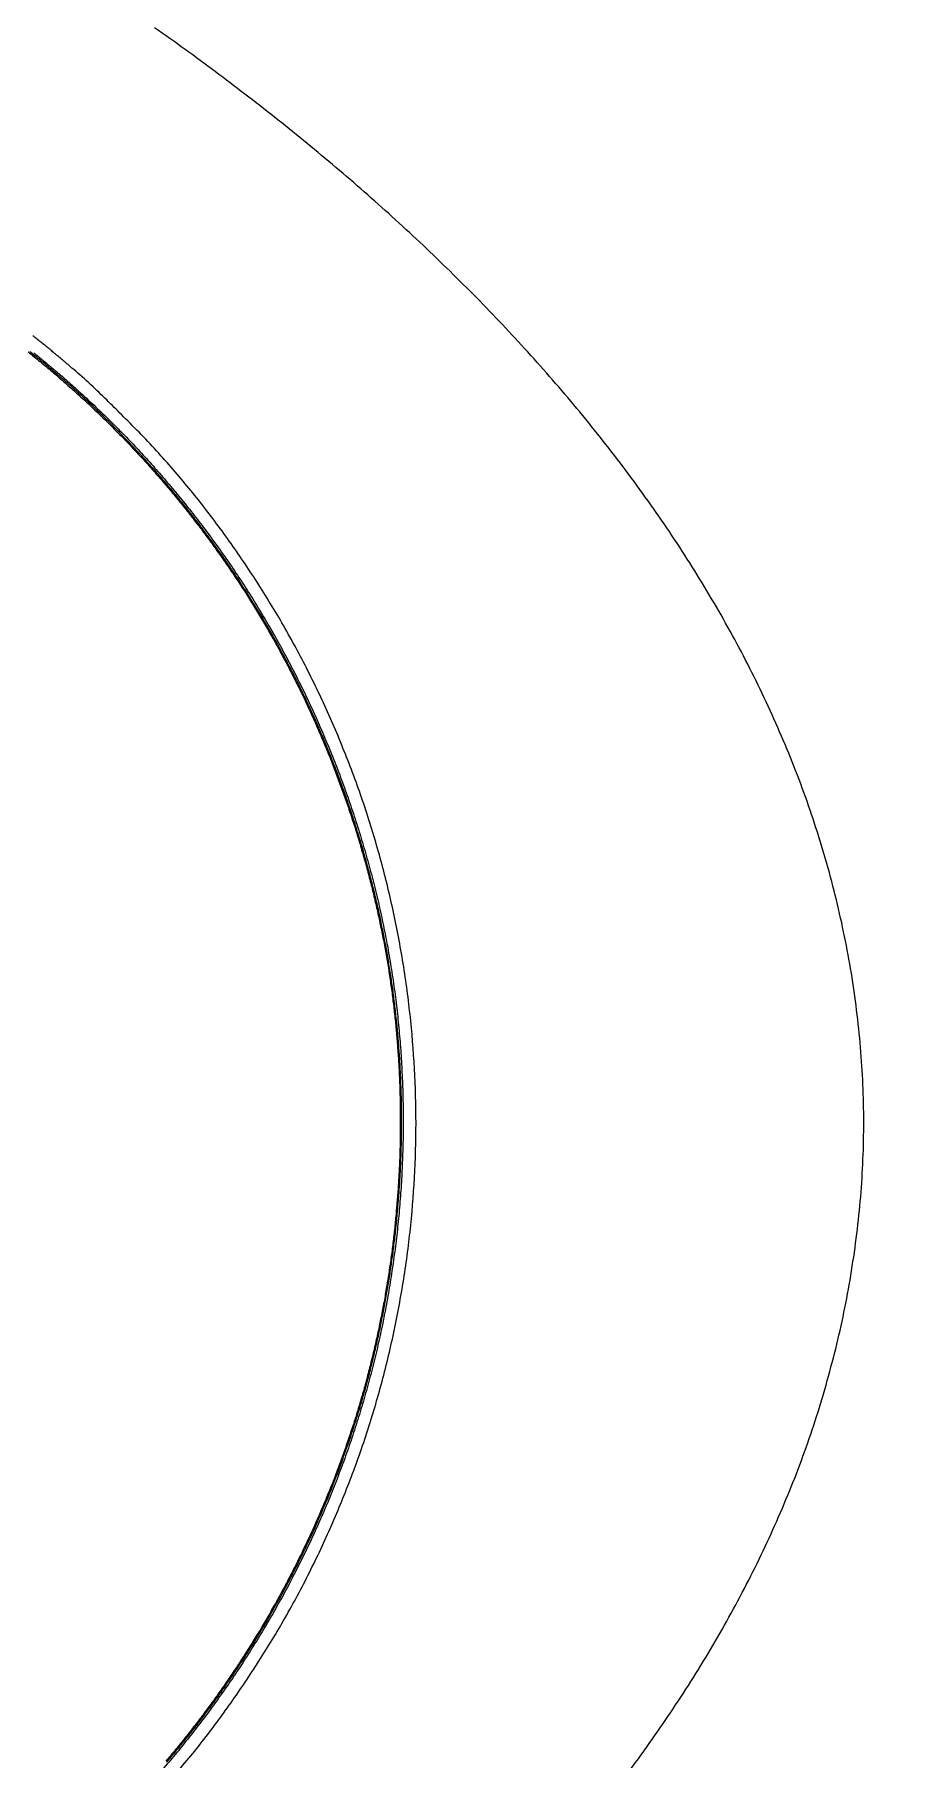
# Model space of a CAD drawing. Header units: inches. Extents: x 2 to 87, y 0 to 129.
# Drawn here: x 47.459 to 48.131, y 24.201 to 25.553 of the extents above; entities that cross this region are included whole.
import ezdxf

# ---------------------------------------------------------------- set-up
doc = ezdxf.new("R2010")
doc.units = ezdxf.units.IN
doc.header["$MEASUREMENT"] = 0
doc.layers.add('1', color=4, linetype='Continuous')

# ---------------------------------------------------------------- blocks, each defined once
blk = doc.blocks.new('CONTRL PANEL-HSPOT-15')
at = {"layer": '1', "linetype": 'Continuous'}
for points in [[(3.0735, -0.5039, 0.005965), (3.0907, -0.4802, 0.006213), (3.1072, -0.456, 0.006457), (3.1232, -0.4314, 0.006762), (3.1384, -0.4064, 0.007037), (3.1528, -0.3809, 0.007351), (3.1665, -0.3551, 0.007633), (3.1794, -0.3288, 0.007955), (3.1914, -0.3021, 0.008249), (3.2025, -0.2751, 0.008589), (3.2127, -0.2476, 0.008793), (3.2219, -0.2198, 0.008934), (3.23, -0.1916, 0.009061), (3.2372, -0.1631, 0.009212), (3.2433, -0.1344, 0.009367), (3.2482, -0.1055, 0.009561), (3.2521, -0.0765, 0.009759), (3.2548, -0.0473, 0.010005), (3.2563, -0.018, 0.010204), (3.2566, 0.0113, 0.010402), (3.2556, 0.0405, 0.010369), (3.2535, 0.0697, 0.010102), (3.2501, 0.0989, 0.009894), (3.2457, 0.1278, 0.009696), (3.2401, 0.1566, 0.009537), (3.2334, 0.1852, 0.00938), (3.2257, 0.2135, 0.009245), (3.2169, 0.2414, 0.009093), (3.2072, 0.269, 0.008886), (3.1964, 0.2963, 0.008554), (3.1848, 0.3231, 0.008271), (3.1723, 0.3496, 0.007968), (3.159, 0.3756, 0.007702), (3.1448, 0.4013, 0.007409), (3.1299, 0.4265, 0.00716), (3.1144, 0.4513, 0.006892), (3.0981, 0.4757, 0.006662), (3.0812, 0.4996, 0.006404), (3.0638, 0.5231, 0.006177), (3.0457, 0.5462, 0.005926), (3.0271, 0.5688, 0.005703), (3.008, 0.591, 0.005455), (2.9884, 0.6128, 0.005249), (2.9684, 0.6342, 0.005031), (2.948, 0.6552, 0.004862), (2.9272, 0.6758, 0.004696), (2.906, 0.696, 0.004546), (2.8844, 0.7158, 0.004376), (2.8625, 0.7353, 0.004224), (2.8403, 0.7543, 0.004054), (2.8177, 0.7731, 0.003913), (2.7949, 0.7914, 0.003765), (2.7718, 0.8094, 0.003654), (2.7485, 0.8271, 0.003548), (2.7249, 0.8445, 0.003453), (2.701, 0.8615, 0.003343)], [(2.7059, -0.52, 0.010516), (2.7309, -0.4909, 0.014573), (2.7538, -0.461, 0.012641), (2.7759, -0.4291, 0.011201), (2.797, -0.3955, 0.012437), (2.8165, -0.3604, 0.013091), (2.8344, -0.3239, 0.012943), (2.8505, -0.2861, 0.012892), (2.8648, -0.2472, 0.013168), (2.8771, -0.2071, 0.013304), (2.8873, -0.1662, 0.013391), (2.8953, -0.1246, 0.013436), (2.9011, -0.0823, 0.013521), (2.9046, -0.0397, 0.013555), (2.9058, 0.003, 0.013576), (2.9046, 0.0458, 0.013576), (2.9011, 0.0884, 0.013555), (2.8953, 0.1307, 0.013521), (2.8873, 0.1723, 0.013436), (2.8771, 0.2132, 0.013391), (2.8648, 0.2533, 0.013304), (2.8505, 0.2922, 0.013168), (2.8344, 0.33, 0.012892), (2.8165, 0.3665, 0.012943), (2.797, 0.4016, 0.013092), (2.7759, 0.4352, 0.012437), (2.7538, 0.4671, 0.0112), (2.7309, 0.497, 0.012642), (2.7059, 0.5261, 0.014574), (2.6782, 0.5551, 0.010515), (2.6544, 0.5784, 0.006875), (2.6408, 0.5909, 0.010551), (2.6347, 0.5961, 0.01032), (2.6326, 0.5979, -0.010645), (2.6317, 0.5987, -0.002276), (2.6304, 0.5998, 0.006661), (2.6287, 0.6012, 0.000781), (2.6272, 0.6025, -0.000393), (2.6257, 0.6038, 0.000585), (2.6242, 0.605, 0.000872), (2.6226, 0.6063, 0.000637), (2.6211, 0.6076, 0.000577), (2.6196, 0.6089, 0.000627), (2.618, 0.6101, 0.00064), (2.6165, 0.6114, 0.000629), (2.615, 0.6126, 0.000626), (2.6134, 0.6139, 0.000628), (2.6119, 0.6151, 0.000629), (2.6103, 0.6163, 0.00063), (2.6088, 0.6176, 0.000628), (2.6072, 0.6188, 0.000624), (2.6056, 0.62, 0.00063)], [(2.6019, 0.6074, -0.001941), (2.6066, 0.6037, -0.00194), (2.6113, 0.5998, -0.001939), (2.6159, 0.596, -0.001939), (2.6206, 0.5921, -0.001939), (2.6252, 0.5882, -0.001938), (2.6297, 0.5842, -0.001938), (2.6342, 0.5802, -0.001938), (2.6388, 0.5762, -0.001938), (2.6432, 0.5721, -0.001939), (2.6477, 0.568, -0.001939), (2.6521, 0.5639, -0.00194), (2.6564, 0.5598, -0.00194), (2.6608, 0.5556, -0.001941), (2.6651, 0.5513, -0.001942), (2.6694, 0.547, -0.001943), (2.6736, 0.5427, -0.001944), (2.6778, 0.5384, -0.001946), (2.682, 0.534, -0.001947), (2.6861, 0.5296, -0.001949), (2.6902, 0.5252, -0.00195), (2.6943, 0.5208, -0.001952), (2.6983, 0.5163, -0.001954), (2.7023, 0.5117, -0.001956), (2.7063, 0.5072, -0.001958), (2.7102, 0.5026, -0.00196), (2.7141, 0.498, -0.00196), (2.718, 0.4933, -0.001959), (2.7218, 0.4886, -0.001958), (2.7256, 0.4839, -0.001957), (2.7293, 0.4792, -0.001957), (2.733, 0.4744, -0.001956), (2.7367, 0.4696, -0.001956), (2.7403, 0.4648, -0.001956), (2.7439, 0.4599, -0.001956), (2.7475, 0.455, -0.001956), (2.751, 0.4501, -0.001956), (2.7545, 0.4452, -0.001956), (2.7579, 0.4402, -0.001957), (2.7613, 0.4352, -0.001957), (2.7647, 0.4302, -0.001958), (2.768, 0.4252, -0.001959), (2.7713, 0.4201, -0.00196), (2.7745, 0.415, -0.001961), (2.7777, 0.4099, -0.001962), (2.7809, 0.4047, -0.001963), (2.784, 0.3995, -0.001965), (2.7871, 0.3944, -0.001966), (2.7901, 0.3891, -0.001968), (2.7931, 0.3839, -0.00197), (2.7961, 0.3786, -0.001972), (2.799, 0.3733, -0.001973), (2.8018, 0.368, -0.001977), (2.8047, 0.3627, -0.001985), (2.8075, 0.3573, -0.00198), (2.8102, 0.3519, -0.001959), (2.8129, 0.3465, -0.001941), (2.8156, 0.3411, -0.001918), (2.8182, 0.3357, -0.00191), (2.8207, 0.3302, -0.001913), (2.8233, 0.3247, -0.001914), (2.8258, 0.3192, -0.001911), (2.8282, 0.3137, -0.001909), (2.8306, 0.3081, -0.001908), (2.833, 0.3026, -0.001907), (2.8353, 0.297, -0.001906), (2.8376, 0.2914, -0.001905), (2.8398, 0.2858, -0.001905), (2.842, 0.2802, -0.001904), (2.8441, 0.2745, -0.001904), (2.8462, 0.2688, -0.001903), (2.8483, 0.2632, -0.001903), (2.8503, 0.2575, -0.001903), (2.8523, 0.2518, -0.001903), (2.8542, 0.246, -0.001903), (2.8561, 0.2403, -0.001903), (2.858, 0.2345, -0.001904), (2.8598, 0.2288, -0.001904), (2.8615, 0.223, -0.001905), (2.8632, 0.2172, -0.001905), (2.8649, 0.2114, -0.001906), (2.8665, 0.2056, -0.001909), (2.8681, 0.1997, -0.001908), (2.8696, 0.1939, -0.001903), (2.8711, 0.1881, -0.001913), (2.8725, 0.1822, -0.00194), (2.8739, 0.1763, -0.001963), (2.8753, 0.1704, -0.001987), (2.8766, 0.1645, -0.001996), (2.8778, 0.1586, -0.001994), (2.879, 0.1527, -0.001995), (2.8802, 0.1468, -0.002), (2.8813, 0.1408, -0.002003), (2.8824, 0.1349, -0.002006), (2.8834, 0.1289, -0.002009), (2.8844, 0.123, -0.002013), (2.8853, 0.117, -0.002017), (2.8861, 0.111, -0.002022), (2.887, 0.105, -0.002025), (2.8877, 0.099, -0.002028), (2.8885, 0.093, -0.002034), (2.8891, 0.087, -0.002044), (2.8898, 0.081, -0.002041), (2.8903, 0.075, -0.002025), (2.8909, 0.069, -0.002006), (2.8913, 0.063, -0.001982), (2.8918, 0.057, -0.00197), (2.8922, 0.0509, -0.001967), (2.8925, 0.0449, -0.001962), (2.8928, 0.0389, -0.001954), (2.893, 0.0328, -0.001947), (2.8932, 0.0268, -0.001941), (2.8934, 0.0207, -0.001936), (2.8935, 0.0147, -0.001931), (2.8935, 0.0087, -0.001924), (2.8935, 0.0026, -0.001912), (2.8935, -0.0034, -0.001905), (2.8934, -0.0095, -0.001899), (2.8933, -0.0155, -0.001897), (2.8931, -0.0215, -0.001898), (2.8929, -0.0276, -0.001898), (2.8926, -0.0336, -0.001898), (2.8923, -0.0396, -0.001898), (2.8919, -0.0457, -0.001898), (2.8915, -0.0517, -0.001898), (2.891, -0.0577, -0.001899), (2.8905, -0.0637, -0.001899), (2.89, -0.0698, -0.0019), (2.8894, -0.0758, -0.0019), (2.8888, -0.0818, -0.001901), (2.8881, -0.0878, -0.001902), (2.8874, -0.0938, -0.001903), (2.8866, -0.0998, -0.001904), (2.8858, -0.1058, -0.001906), (2.8849, -0.1117, -0.001907), (2.884, -0.1177, -0.001909), (2.883, -0.1237, -0.00191), (2.882, -0.1296, -0.001912), (2.881, -0.1356, -0.001914), (2.8799, -0.1415, -0.001916), (2.8787, -0.1474, -0.001918), (2.8775, -0.1534, -0.001923), (2.8763, -0.1593, -0.001922), (2.875, -0.1652, -0.001917), (2.8737, -0.1711, -0.00193), (2.8723, -0.177, -0.001965), (2.8709, -0.1828, -0.001989), (2.8694, -0.1887, -0.002008), (2.8679, -0.1945, -0.002012), (2.8664, -0.2004, -0.002002), (2.8648, -0.2062, -0.001997), (2.8631, -0.212, -0.001995), (2.8614, -0.2178, -0.001992), (2.8597, -0.2236, -0.001988), (2.8579, -0.2294, -0.001985), (2.856, -0.2351, -0.001982), (2.8541, -0.2408, -0.00198), (2.8522, -0.2466, -0.001977), (2.8502, -0.2523, -0.001974), (2.8482, -0.258, -0.001972), (2.8461, -0.2637, -0.00197), (2.844, -0.2693, -0.001967), (2.8419, -0.275, -0.001965), (2.8397, -0.2806, -0.001963), (2.8374, -0.2862, -0.001962), (2.8351, -0.2918, -0.00196), (2.8328, -0.2974, -0.001959), (2.8304, -0.3029, -0.001957), (2.828, -0.3084, -0.001956), (2.8256, -0.314, -0.001955), (2.8231, -0.3195, -0.001954), (2.8205, -0.3249, -0.001952), (2.8179, -0.3304, -0.001953), (2.8153, -0.3358, -0.001956), (2.8126, -0.3412, -0.00195), (2.8099, -0.3466, -0.001933), (2.8071, -0.352, -0.001921), (2.8043, -0.3574, -0.001911), (2.8015, -0.3627, -0.001909), (2.7986, -0.368, -0.001914), (2.7957, -0.3733, -0.001916), (2.7927, -0.3785, -0.001918), (2.7897, -0.3838, -0.00192), (2.7866, -0.389, -0.001922), (2.7836, -0.3942, -0.001925), (2.7804, -0.3994, -0.001927), (2.7773, -0.4045, -0.00193), (2.7741, -0.4096, -0.001933), (2.7708, -0.4147, -0.001935), (2.7675, -0.4198, -0.001939), (2.7642, -0.4248, -0.001942), (2.7608, -0.4298, -0.001945), (2.7574, -0.4348, -0.001948), (2.754, -0.4398, -0.001952), (2.7505, -0.4447, -0.001956), (2.747, -0.4496, -0.00196), (2.7434, -0.4545, -0.001963), (2.7398, -0.4594, -0.001968), (2.7362, -0.4642, -0.001972), (2.7325, -0.469, -0.001976), (2.7288, -0.4738, -0.00198), (2.725, -0.4785, -0.001985), (2.7213, -0.4832, -0.00199), (2.7174, -0.4879, -0.001997), (2.7136, -0.4925, -0.001991), (2.7097, -0.4971, -0.001971)], [(2.7104, -0.4978, 0.001959), (2.7143, -0.4932, 0.001971), (2.7182, -0.4885, 0.001991), (2.722, -0.4838, 0.001997), (2.7258, -0.4791, 0.001989), (2.7296, -0.4744, 0.001984), (2.7333, -0.4696, 0.00198), (2.737, -0.4648, 0.001976), (2.7406, -0.46, 0.001972), (2.7442, -0.4551, 0.001968), (2.7478, -0.4502, 0.001963), (2.7513, -0.4453, 0.00196), (2.7548, -0.4404, 0.001956), (2.7582, -0.4354, 0.001952), (2.7617, -0.4304, 0.001949), (2.765, -0.4254, 0.001945), (2.7684, -0.4203, 0.001942), (2.7716, -0.4153, 0.001939), (2.7749, -0.4102, 0.001936), (2.7781, -0.405, 0.001933), (2.7813, -0.3999, 0.00193), (2.7844, -0.3947, 0.001927), (2.7875, -0.3895, 0.001925), (2.7906, -0.3843, 0.001922), (2.7936, -0.379, 0.00192), (2.7965, -0.3738, 0.001918), (2.7995, -0.3685, 0.001916), (2.8023, -0.3632, 0.001914), (2.8052, -0.3578, 0.001909), (2.808, -0.3525, 0.001911), (2.8108, -0.3471, 0.001921), (2.8135, -0.3417, 0.001933), (2.8162, -0.3363, 0.00195), (2.8188, -0.3308, 0.001956), (2.8214, -0.3254, 0.001953), (2.824, -0.3199, 0.001952), (2.8265, -0.3144, 0.001954), (2.8289, -0.3088, 0.001955), (2.8314, -0.3033, 0.001956), (2.8337, -0.2977, 0.001957), (2.8361, -0.2922, 0.001958), (2.8384, -0.2866, 0.00196), (2.8406, -0.2809, 0.001962), (2.8428, -0.2753, 0.001963), (2.845, -0.2697, 0.001965), (2.8471, -0.264, 0.001967), (2.8491, -0.2583, 0.00197), (2.8512, -0.2526, 0.001972), (2.8532, -0.2469, 0.001974), (2.8551, -0.2412, 0.001977), (2.857, -0.2354, 0.00198), (2.8588, -0.2297, 0.001982), (2.8606, -0.2239, 0.001985), (2.8624, -0.2181, 0.001988), (2.8641, -0.2123, 0.001992), (2.8657, -0.2065, 0.001995), (2.8673, -0.2006, 0.001997), (2.8689, -0.1948, 0.002002), (2.8704, -0.1889, 0.002012), (2.8719, -0.1831, 0.002008), (2.8733, -0.1772, 0.001989), (2.8747, -0.1713, 0.001965), (2.876, -0.1654, 0.00193), (2.8773, -0.1595, 0.001917), (2.8785, -0.1536, 0.001922), (2.8797, -0.1476, 0.001923), (2.8808, -0.1417, 0.001918), (2.8819, -0.1358, 0.001916), (2.883, -0.1298, 0.001914), (2.884, -0.1238, 0.001912), (2.885, -0.1179, 0.00191), (2.8859, -0.1119, 0.001909), (2.8867, -0.1059, 0.001907), (2.8876, -0.0999, 0.001906), (2.8883, -0.0939, 0.001904), (2.8891, -0.0879, 0.001903), (2.8898, -0.0819, 0.001902), (2.8904, -0.0759, 0.001901), (2.891, -0.0699, 0.0019), (2.8915, -0.0638, 0.0019), (2.892, -0.0578, 0.001899), (2.8925, -0.0518, 0.001899), (2.8929, -0.0457, 0.001898), (2.8933, -0.0397, 0.001898), (2.8936, -0.0337, 0.001898), (2.8939, -0.0276, 0.001898), (2.8941, -0.0216, 0.001898), (2.8943, -0.0155, 0.001898), (2.8944, -0.0095, 0.001897), (2.8945, -0.0034, 0.001899), (2.8945, 0.0026, 0.001904), (2.8945, 0.0087, 0.001912), (2.8945, 0.0147, 0.001924), (2.8944, 0.0208, 0.001931), (2.8942, 0.0268, 0.001936), (2.894, 0.0329, 0.001941), (2.8938, 0.0389, 0.001947), (2.8935, 0.0449, 0.001954), (2.8932, 0.051, 0.001962), (2.8928, 0.057, 0.001967), (2.8923, 0.0631, 0.00197), (2.8919, 0.0691, 0.001982), (2.8913, 0.0751, 0.002006), (2.8908, 0.0811, 0.002025), (2.8901, 0.0871, 0.002041), (2.8895, 0.0932, 0.002044), (2.8887, 0.0992, 0.002034), (2.888, 0.1052, 0.002028), (2.8871, 0.1112, 0.002025), (2.8863, 0.1171, 0.002021), (2.8853, 0.1231, 0.002017), (2.8844, 0.1291, 0.002013), (2.8834, 0.135, 0.002009), (2.8823, 0.141, 0.002006), (2.8812, 0.1469, 0.002003), (2.88, 0.1529, 0.001999), (2.8788, 0.1588, 0.001995), (2.8776, 0.1647, 0.001994), (2.8763, 0.1706, 0.001996), (2.8749, 0.1765, 0.001987), (2.8735, 0.1824, 0.001963), (2.8721, 0.1883, 0.00194), (2.8706, 0.1942, 0.001912), (2.869, 0.2, 0.001902), (2.8675, 0.2058, 0.001908), (2.8658, 0.2117, 0.001909), (2.8642, 0.2175, 0.001906), (2.8625, 0.2233, 0.001905), (2.8607, 0.2291, 0.001905), (2.8589, 0.2348, 0.001904), (2.8571, 0.2406, 0.001904), (2.8552, 0.2464, 0.001903), (2.8532, 0.2521, 0.001903), (2.8513, 0.2578, 0.001903), (2.8492, 0.2635, 0.001903), (2.8472, 0.2692, 0.001903), (2.8451, 0.2749, 0.001903), (2.8429, 0.2805, 0.001904), (2.8407, 0.2862, 0.001904), (2.8385, 0.2918, 0.001905), (2.8362, 0.2974, 0.001905), (2.8339, 0.303, 0.001906), (2.8315, 0.3085, 0.001907), (2.8291, 0.3141, 0.001908), (2.8267, 0.3196, 0.001909), (2.8242, 0.3251, 0.001911), (2.8216, 0.3306, 0.001914), (2.8191, 0.3361, 0.001913), (2.8164, 0.3415, 0.00191), (2.8138, 0.347, 0.001918), (2.8111, 0.3524, 0.001941), (2.8083, 0.3578, 0.001959), (2.8055, 0.3631, 0.00198), (2.8027, 0.3685, 0.001985), (2.7998, 0.3738, 0.001977), (2.7969, 0.3791, 0.001973), (2.794, 0.3844, 0.001972), (2.791, 0.3896, 0.00197), (2.7879, 0.3949, 0.001968), (2.7849, 0.4001, 0.001966), (2.7817, 0.4052, 0.001965), (2.7786, 0.4104, 0.001963), (2.7754, 0.4155, 0.001962), (2.7721, 0.4206, 0.001961), (2.7688, 0.4257, 0.00196), (2.7655, 0.4308, 0.001959), (2.7621, 0.4358, 0.001958), (2.7587, 0.4408, 0.001957), (2.7553, 0.4458, 0.001957), (2.7518, 0.4507, 0.001956), (2.7483, 0.4556, 0.001956), (2.7447, 0.4605, 0.001956), (2.7411, 0.4654, 0.001956), (2.7375, 0.4702, 0.001956), (2.7338, 0.475, 0.001956), (2.7301, 0.4798, 0.001956), (2.7264, 0.4845, 0.001957), (2.7226, 0.4893, 0.001957), (2.7188, 0.4939, 0.001958), (2.7149, 0.4986, 0.001959), (2.711, 0.5032, 0.00196), (2.7071, 0.5078, 0.00196), (2.7031, 0.5124, 0.001958), (2.6991, 0.5169, 0.001956), (2.695, 0.5214, 0.001954), (2.691, 0.5259, 0.001952), (2.6869, 0.5303, 0.00195), (2.6827, 0.5347, 0.001949), (2.6785, 0.5391, 0.001947), (2.6743, 0.5434, 0.001946), (2.6701, 0.5478, 0.001945), (2.6658, 0.552, 0.001943), (2.6615, 0.5563, 0.001941), (2.6571, 0.5605, 0.001942), (2.6528, 0.5646, 0.001944), (2.6483, 0.5688, 0.001939), (2.6439, 0.5729, 0.001926), (2.6394, 0.5769, 0.001943), (2.6349, 0.581, 0.001982), (2.6304, 0.585, 0.001925), (2.6258, 0.5889, 0.001798), (2.6212, 0.5928, 0.001984), (2.6166, 0.5968, 0.002366), (2.6118, 0.6007, 0.001796), (2.6072, 0.6044, 0.000616), (2.6031, 0.6078, 0.002534)], [(2.6064, 0.6067, -0.000262), (2.607, 0.6062, -0.000262), (2.6077, 0.6057, -0.000262), (2.6083, 0.6052, -0.000262), (2.6089, 0.6046, -0.000262), (2.6096, 0.6041, -0.000262), (2.6102, 0.6036, -0.000262), (2.6108, 0.6031, -0.000262), (2.6115, 0.6026, -0.000262), (2.6121, 0.6021, -0.000262), (2.6127, 0.6015, -0.000262), (2.6133, 0.601, -0.000262), (2.614, 0.6005, -0.000262), (2.6146, 0.6, -0.000262), (2.6152, 0.5995, -0.000262), (2.6159, 0.5989, -0.000262), (2.6165, 0.5984, -0.000262), (2.6171, 0.5979, -0.000262), (2.6177, 0.5974, -0.000262), (2.6184, 0.5969, -0.000262), (2.619, 0.5963, -0.000262), (2.6196, 0.5958, -0.000262), (2.6202, 0.5953, -0.000263), (2.6209, 0.5948, -0.000262), (2.6215, 0.5942, -0.000258), (2.6221, 0.5937, -0.000263), (2.6227, 0.5932, -0.000277), (2.6234, 0.5926, -0.000258), (2.624, 0.5921, -0.000207), (2.6246, 0.5916, -0.000282), (2.6252, 0.5911, -0.000471), (2.6259, 0.5905, -0.000234), (2.6265, 0.59, 0.000456), (2.627, 0.5895, -0.000483), (2.6277, 0.5889, -0.002023), (2.6287, 0.5881, 0.000082), (2.6289, 0.5879), (2.6282, 0.5886, -0.001758), (2.6305, 0.5865, -0.004083), (2.6398, 0.5782, -0.001539), (2.6521, 0.5669, -0.004006), (2.6633, 0.5563, -0.006507), (2.6736, 0.5459, -0.005186), (2.6841, 0.5351, -0.004139), (2.6946, 0.5238, -0.004834), (2.7048, 0.5123, -0.005206), (2.7149, 0.5005, -0.005013), (2.7248, 0.4884, -0.004929), (2.7345, 0.4761, -0.00505), (2.7441, 0.4635, -0.005117), (2.7534, 0.4506, -0.005144), (2.7625, 0.4375, -0.00517), (2.7714, 0.424, -0.005228), (2.78, 0.4104, -0.005273), (2.7885, 0.3964, -0.005336), (2.7966, 0.3822, -0.005353), (2.8045, 0.3677, -0.005357), (2.8121, 0.353, -0.005341), (2.8195, 0.338, -0.005324), (2.8266, 0.3228, -0.005309), (2.8333, 0.3074, -0.005311), (2.8398, 0.2918, -0.00531), (2.846, 0.2759, -0.005322), (2.8518, 0.2599, -0.005329), (2.8574, 0.2436, -0.005347), (2.8626, 0.2272, -0.005374), (2.8674, 0.2106, -0.005435), (2.8719, 0.1939, -0.005496), (2.8761, 0.177, -0.005585), (2.8798, 0.16, -0.005674), (2.8832, 0.1429, -0.005795), (2.8862, 0.1256, -0.005871), (2.8888, 0.1083, -0.005928), (2.891, 0.0909, -0.00591), (2.8927, 0.0734, -0.005815), (2.8941, 0.0558, -0.005747), (2.895, 0.0383, -0.005693), (2.8956, 0.0207, -0.005646), (2.8958, 0.003, -0.005599), (2.8955, -0.0146, -0.005565), (2.8949, -0.0322, -0.005534), (2.8939, -0.0498, -0.005513), (2.8925, -0.0673, -0.005497), (2.8907, -0.0848, -0.00549), (2.8885, -0.1022, -0.005489), (2.8859, -0.1195, -0.005497), (2.883, -0.1368, -0.005511), (2.8797, -0.1539, -0.005532), (2.876, -0.1709, -0.005559), (2.8719, -0.1878, -0.0056), (2.8675, -0.2045, -0.005654), (2.8627, -0.2211, -0.005692), (2.8576, -0.2375, -0.005708), (2.8521, -0.2537, -0.005683), (2.8462, -0.2698, -0.005595), (2.8401, -0.2856, -0.005534), (2.8336, -0.3012, -0.005471), (2.8268, -0.3166, -0.005423), (2.8197, -0.3318, -0.005365), (2.8122, -0.3468, -0.005324), (2.8046, -0.3616, -0.005277), (2.7966, -0.3761, -0.005247), (2.7884, -0.3903, -0.005209), (2.7799, -0.4043, -0.00519), (2.7712, -0.4181, -0.005166), (2.7623, -0.4316, -0.005157), (2.7531, -0.4448, -0.005141), (2.7438, -0.4577, -0.005152), (2.7342, -0.4704, -0.00516), (2.7245, -0.4827, -0.005167), (2.7146, -0.4948, -0.005177), (2.7045, -0.5065, -0.005225)]]:
    blk.add_lwpolyline(points, format="xyb", dxfattribs=at)
blk = doc.blocks.new('2018 HOT SPOT STRIDE')
at = {"layer": '1', "color": 2}
blk.add_arc((42.368, -9.8187), 18.0959, 49.29532, 131.38349, dxfattribs=at)
at = {"layer": '1'}
blk.add_blockref('CONTRL PANEL-HSPOT-15', (42.5196, 3.5875), dxfattribs=at)

msp = doc.modelspace()

# ---------------------------------------------------------------- block references
msp.add_blockref('2018 HOT SPOT STRIDE', (2.3326, 21.1096))

doc.saveas('drawing.dxf')
